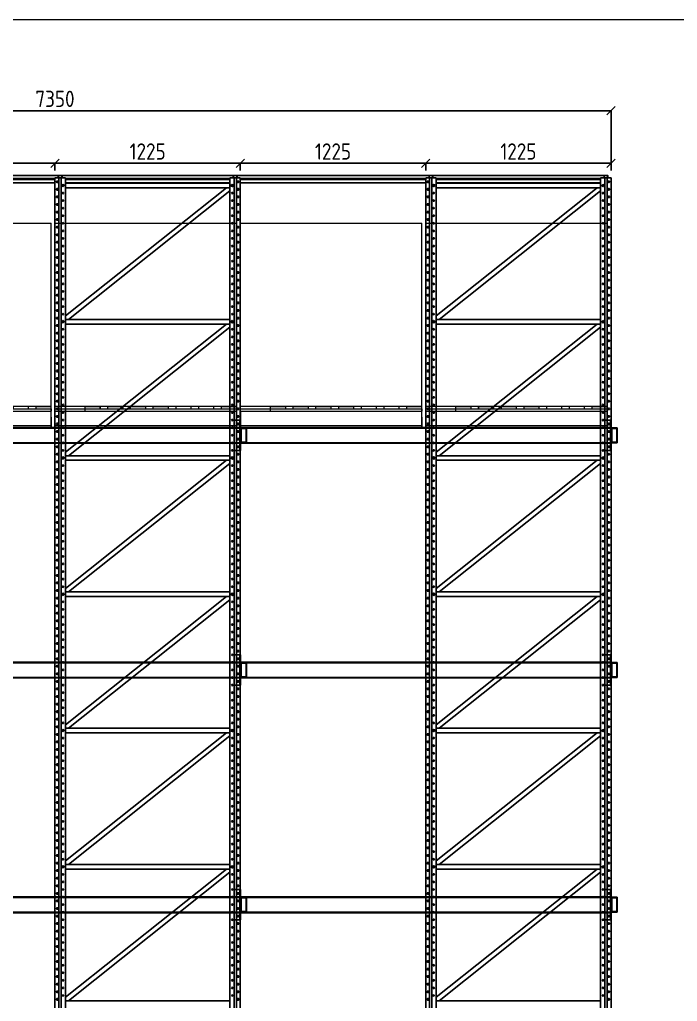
# Model space of a CAD drawing. Header units: millimetres. Extents: x 223 to 55669, y 510 to 13629.
# Drawn here: x 12019 to 16365, y 6542 to 13026 of the extents above; entities that cross this region are included whole.
import ezdxf

# ---------------------------------------------------------------- set-up
doc = ezdxf.new("R2010")
doc.units = ezdxf.units.MM
doc.linetypes.add('LIN0', pattern=[0])
doc.layers.add('02', color=2, linetype='Continuous')
doc.layers.add('9.3 - LEGENDA', color=7, linetype='Continuous')
for name, color, linetype, lineweight in [('arq_02', 2, 'Continuous', 20), ('Contraventamento', 9, 'LIN0', 25), ('MONTANTE', 170, 'LIN0', 25), ('PALLET', 46, 'Continuous', 5)]:
    doc.layers.add(name, color=color, linetype=linetype, lineweight=lineweight)
doc.styles.add('DIM', font='dim.shx')
doc.styles.add('ROMANS', font='romans.shx', dxfattribs={"oblique": 15, "height": 170})
doc.dimstyles.new('CORTES', dxfattribs={"dimscale": 1.2, "dimtxt": 90, "dimasz": 45, "dimexe": 1.25, "dimexo": 40, "dimgap": 20, "dimtad": 1, "dimdec": 0, "dimzin": 9, "dimdsep": 46, "dimtxsty": 'DIM', "dimblk": 'OBLIQUE', "dimcen": 2.5, "dimclrd": 256, "dimclre": 256, "dimclrt": 256, "dimadec": 0, "dimazin": 0, "dimtfac": 1, "dimtdec": 0, "dimtmove": 0, "dimatfit": 0, "dimldrblk": 'OBLIQUE', "dimfxl": 0.04, "dimtolj": 1, "dimtzin": 1, "dimarcsym": 0})

# ---------------------------------------------------------------- blocks, each defined once
blk = doc.blocks.new('*U15')
at = {"layer": 'arq_02'}
blk.add_line((0, 0), (54177.4, 0), dxfattribs=at)
at = {"layer": 'arq_02', "lineweight": -2, "ltscale": 2, "style": 'ROMANS'}
blk.add_attdef('XXXXX', (420.1, 0), '', height=150, dxfattribs=at)
blk = doc.blocks.new('*U63')
at = {"layer": 'PALLET', "linetype": 'Continuous'}
for p, q in [((0, 0), (0, 1350)), ((0, 1350), (1200, 1350)), ((1200, 0), (1200, 1350))]:
    blk.add_line(p, q, dxfattribs=at)
at = {"layer": 'PALLET'}
for p, q in [((1200, 140), (0, 140)), ((200, 140), (300, 140)), ((200, 125), (200, 140)), ((299.7, 125), (299.7, 140)), ((300, 125), (300, 140)), ((349.7, 125), (349.7, 140)), ((350, 140), (450, 140)), ((350, 125), (350, 140)), ((450, 125), (450, 140)), ((450, 125), (450, 140)), ((500, 140), (600, 140)), ((500, 125), (500, 140)), ((500, 125), (500, 140)), ((600, 125), (600, 140)), ((900, 140), (600, 140)), ((650, 140), (750, 140)), ((650, 125), (650, 140)), ((750, 125), (750, 140)), ((800, 125), (800, 140)), ((900, 125), (900, 140)), ((1050, 140), (950, 140)), ((950, 125), (950, 140)), ((1050, 125), (1050, 140)), ((1100, 140), (1200, 140)), ((1100, 125), (1100, 140)), ((1200, 125), (1200, 140)), ((0, 125), (1200, 125)), ((0, 110), (1200, 110)), ((0, 110), (0, 15)), ((200, 110), (200, 125)), ((1200, 125), (1200, 110)), ((1200, 70), (1200, 15)), ((0, 15), (1200, 15)), ((0, 0), (0, 15)), ((0, 0), (1200, 0)), ((1200, 15), (1200, 0))]:
    blk.add_line(p, q, dxfattribs=at)
blk = doc.blocks.new('*U344')
blk.add_blockref('*U63', (-500, -587.5))
blk = doc.blocks.new('*U343')
at = {"color": 0, "linetype": 'ByBlock', "lineweight": -2, "transparency": 16777216}
for p in [(0, 0), (1225, 0), (2450, 0), (3675, 0), (4900, 0), (6125, 0)]:
    blk.add_blockref('*U344', p, dxfattribs=at)
blk = doc.blocks.new('*U66')
at = {"layer": 'MONTANTE'}
for p, q in [((-1277.6, 10954.8), (-1277.6, 64.7)), ((-1277.6, 10954.8), (-1207.9, 10954.8)), ((-1251.5, 10954.8), (-1251.5, 64.7)), ((-1237.1, 10954.8), (-1237.1, 4.8)), ((-1207.9, 10954.8), (-1207.9, 4.8)), ((-122.4, 10919.7), (-1207.9, 10919.7)), ((-122.4, 10954.8), (-122.4, 4.8)), ((-122.4, 10954.8), (-52.6, 10954.8)), ((-93.2, 10954.8), (-93.2, 4.8)), ((-78.8, 10954.8), (-78.8, 64.7)), ((-52.6, 10954.8), (-52.6, 64.7)), ((-122.4, 10889.7), (-1207.9, 10889.7)), ((-1207.9, 10868.6), (-141.4, 10019.7)), ((-1186.6, 10889.7), (-122.4, 10043.2)), ((-122.4, 10019.7), (-1207.9, 10019.7)), ((-122.4, 10019.7), (-1207.9, 10019.7)), ((-122.4, 9989.7), (-1207.9, 9989.7)), ((-122.4, 9989.7), (-1207.9, 9989.7)), ((-1186.6, 9989.7), (-122.4, 9143.2)), ((-1207.9, 9968.6), (-141.4, 9119.7)), ((-122.4, 9119.7), (-1207.9, 9119.7)), ((-122.4, 9119.7), (-1207.9, 9119.7)), ((-122.4, 9089.7), (-1207.9, 9089.7)), ((-122.4, 9089.7), (-1207.9, 9089.7)), ((-1186.6, 9089.7), (-122.4, 8243.2)), ((-1207.9, 9068.6), (-141.4, 8219.7)), ((-122.4, 8219.7), (-1207.9, 8219.7)), ((-122.4, 8219.7), (-1207.9, 8219.7)), ((-122.4, 8189.7), (-1207.9, 8189.7)), ((-122.4, 8189.7), (-1207.9, 8189.7)), ((-1186.6, 8189.7), (-122.4, 7343.2)), ((-1207.9, 8168.6), (-141.4, 7319.7)), ((-122.4, 7319.7), (-1207.9, 7319.7)), ((-122.4, 7319.7), (-1207.9, 7319.7)), ((-122.4, 7289.7), (-1207.9, 7289.7)), ((-122.4, 7289.7), (-1207.9, 7289.7)), ((-1207.9, 7268.6), (-141.4, 6419.7)), ((-1186.6, 7289.7), (-122.4, 6443.2)), ((-122.4, 6419.7), (-1207.9, 6419.7)), ((-122.4, 6419.7), (-1207.9, 6419.7)), ((-122.4, 6389.7), (-1207.9, 6389.7)), ((-122.4, 6389.7), (-1207.9, 6389.7)), ((-1207.9, 6368.6), (-141.4, 5519.7)), ((-1186.6, 6389.7), (-122.4, 5543.2)), ((-122.4, 5519.7), (-1207.9, 5519.7)), ((-122.4, 5519.7), (-1207.9, 5519.7))]:
    blk.add_line(p, q, dxfattribs=at)
for points in [[(-1260.7, 10924.7), (-1263.7, 10924.7, -1), (-1263.7, 10933.7), (-1260.7, 10933.7, -1)], [(-69.6, 10924.7), (-66.6, 10924.7, 1), (-66.6, 10933.7), (-69.6, 10933.7, 1)], [(-1260.7, 10874.7), (-1263.7, 10874.7, -1), (-1263.7, 10883.7), (-1260.7, 10883.7, -1)], [(-1260.7, 10824.7), (-1263.7, 10824.7, -1), (-1263.7, 10833.7), (-1260.7, 10833.7, -1)], [(-69.6, 10874.7), (-66.6, 10874.7, 1), (-66.6, 10883.7), (-69.6, 10883.7, 1)], [(-69.6, 10824.7), (-66.6, 10824.7, 1), (-66.6, 10833.7), (-69.6, 10833.7, 1)], [(-1260.7, 10774.7), (-1263.7, 10774.7, -1), (-1263.7, 10783.7), (-1260.7, 10783.7, -1)], [(-69.6, 10774.7), (-66.6, 10774.7, 1), (-66.6, 10783.7), (-69.6, 10783.7, 1)], [(-1260.7, 10724.7), (-1263.7, 10724.7, -1), (-1263.7, 10733.7), (-1260.7, 10733.7, -1)], [(-69.6, 10724.7), (-66.6, 10724.7, 1), (-66.6, 10733.7), (-69.6, 10733.7, 1)], [(-1260.7, 10674.7), (-1263.7, 10674.7, -1), (-1263.7, 10683.7), (-1260.7, 10683.7, -1)], [(-69.6, 10674.7), (-66.6, 10674.7, 1), (-66.6, 10683.7), (-69.6, 10683.7, 1)], [(-1260.7, 10624.7), (-1263.7, 10624.7, -1), (-1263.7, 10633.7), (-1260.7, 10633.7, -1)], [(-1260.7, 10574.7), (-1263.7, 10574.7, -1), (-1263.7, 10583.7), (-1260.7, 10583.7, -1)], [(-69.6, 10624.7), (-66.6, 10624.7, 1), (-66.6, 10633.7), (-69.6, 10633.7, 1)], [(-69.6, 10574.7), (-66.6, 10574.7, 1), (-66.6, 10583.7), (-69.6, 10583.7, 1)], [(-1260.7, 10524.7), (-1263.7, 10524.7, -1), (-1263.7, 10533.7), (-1260.7, 10533.7, -1)], [(-69.6, 10524.7), (-66.6, 10524.7, 1), (-66.6, 10533.7), (-69.6, 10533.7, 1)], [(-1260.7, 10474.7), (-1263.7, 10474.7, -1), (-1263.7, 10483.7), (-1260.7, 10483.7, -1)], [(-69.6, 10474.7), (-66.6, 10474.7, 1), (-66.6, 10483.7), (-69.6, 10483.7, 1)], [(-1260.7, 10424.7), (-1263.7, 10424.7, -1), (-1263.7, 10433.7), (-1260.7, 10433.7, -1)], [(-1260.7, 10374.7), (-1263.7, 10374.7, -1), (-1263.7, 10383.7), (-1260.7, 10383.7, -1)], [(-69.6, 10424.7), (-66.6, 10424.7, 1), (-66.6, 10433.7), (-69.6, 10433.7, 1)], [(-69.6, 10374.7), (-66.6, 10374.7, 1), (-66.6, 10383.7), (-69.6, 10383.7, 1)], [(-1260.7, 10324.7), (-1263.7, 10324.7, -1), (-1263.7, 10333.7), (-1260.7, 10333.7, -1)], [(-69.6, 10324.7), (-66.6, 10324.7, 1), (-66.6, 10333.7), (-69.6, 10333.7, 1)], [(-1260.7, 10274.7), (-1263.7, 10274.7, -1), (-1263.7, 10283.7), (-1260.7, 10283.7, -1)], [(-69.6, 10274.7), (-66.6, 10274.7, 1), (-66.6, 10283.7), (-69.6, 10283.7, 1)], [(-1260.7, 10224.7), (-1263.7, 10224.7, -1), (-1263.7, 10233.7), (-1260.7, 10233.7, -1)], [(-1260.7, 10174.7), (-1263.7, 10174.7, -1), (-1263.7, 10183.7), (-1260.7, 10183.7, -1)], [(-69.6, 10224.7), (-66.6, 10224.7, 1), (-66.6, 10233.7), (-69.6, 10233.7, 1)], [(-69.6, 10174.7), (-66.6, 10174.7, 1), (-66.6, 10183.7), (-69.6, 10183.7, 1)], [(-1260.7, 10124.7), (-1263.7, 10124.7, -1), (-1263.7, 10133.7), (-1260.7, 10133.7, -1)], [(-69.6, 10124.7), (-66.6, 10124.7, 1), (-66.6, 10133.7), (-69.6, 10133.7, 1)], [(-1260.7, 10074.7), (-1263.7, 10074.7, -1), (-1263.7, 10083.7), (-1260.7, 10083.7, -1)], [(-69.6, 10074.7), (-66.6, 10074.7, 1), (-66.6, 10083.7), (-69.6, 10083.7, 1)], [(-1260.7, 10024.7), (-1263.7, 10024.7, -1), (-1263.7, 10033.7), (-1260.7, 10033.7, -1)], [(-69.6, 10024.7), (-66.6, 10024.7, 1), (-66.6, 10033.7), (-69.6, 10033.7, 1)], [(-1260.7, 9974.7), (-1263.7, 9974.7, -1), (-1263.7, 9983.7), (-1260.7, 9983.7, -1)], [(-1260.7, 9924.7), (-1263.7, 9924.7, -1), (-1263.7, 9933.7), (-1260.7, 9933.7, -1)], [(-69.6, 9974.7), (-66.6, 9974.7, 1), (-66.6, 9983.7), (-69.6, 9983.7, 1)], [(-69.6, 9924.7), (-66.6, 9924.7, 1), (-66.6, 9933.7), (-69.6, 9933.7, 1)], [(-1260.7, 9874.7), (-1263.7, 9874.7, -1), (-1263.7, 9883.7), (-1260.7, 9883.7, -1)], [(-69.6, 9874.7), (-66.6, 9874.7, 1), (-66.6, 9883.7), (-69.6, 9883.7, 1)], [(-1260.7, 9824.7), (-1263.7, 9824.7, -1), (-1263.7, 9833.7), (-1260.7, 9833.7, -1)], [(-69.6, 9824.7), (-66.6, 9824.7, 1), (-66.6, 9833.7), (-69.6, 9833.7, 1)], [(-1260.7, 9774.7), (-1263.7, 9774.7, -1), (-1263.7, 9783.7), (-1260.7, 9783.7, -1)], [(-1260.7, 9724.7), (-1263.7, 9724.7, -1), (-1263.7, 9733.7), (-1260.7, 9733.7, -1)], [(-69.6, 9774.7), (-66.6, 9774.7, 1), (-66.6, 9783.7), (-69.6, 9783.7, 1)], [(-69.6, 9724.7), (-66.6, 9724.7, 1), (-66.6, 9733.7), (-69.6, 9733.7, 1)], [(-1260.7, 9674.7), (-1263.7, 9674.7, -1), (-1263.7, 9683.7), (-1260.7, 9683.7, -1)], [(-69.6, 9674.7), (-66.6, 9674.7, 1), (-66.6, 9683.7), (-69.6, 9683.7, 1)], [(-1260.7, 9624.7), (-1263.7, 9624.7, -1), (-1263.7, 9633.7), (-1260.7, 9633.7, -1)], [(-69.6, 9624.7), (-66.6, 9624.7, 1), (-66.6, 9633.7), (-69.6, 9633.7, 1)], [(-1260.7, 9574.7), (-1263.7, 9574.7, -1), (-1263.7, 9583.7), (-1260.7, 9583.7, -1)], [(-1260.7, 9524.7), (-1263.7, 9524.7, -1), (-1263.7, 9533.7), (-1260.7, 9533.7, -1)], [(-69.6, 9574.7), (-66.6, 9574.7, 1), (-66.6, 9583.7), (-69.6, 9583.7, 1)], [(-69.6, 9524.7), (-66.6, 9524.7, 1), (-66.6, 9533.7), (-69.6, 9533.7, 1)], [(-1260.7, 9474.7), (-1263.7, 9474.7, -1), (-1263.7, 9483.7), (-1260.7, 9483.7, -1)], [(-69.6, 9474.7), (-66.6, 9474.7, 1), (-66.6, 9483.7), (-69.6, 9483.7, 1)], [(-1260.7, 9424.7), (-1263.7, 9424.7, -1), (-1263.7, 9433.7), (-1260.7, 9433.7, -1)], [(-69.6, 9424.7), (-66.6, 9424.7, 1), (-66.6, 9433.7), (-69.6, 9433.7, 1)], [(-1260.7, 9374.7), (-1263.7, 9374.7, -1), (-1263.7, 9383.7), (-1260.7, 9383.7, -1)], [(-69.6, 9374.7), (-66.6, 9374.7, 1), (-66.6, 9383.7), (-69.6, 9383.7, 1)], [(-1260.7, 9324.7), (-1263.7, 9324.7, -1), (-1263.7, 9333.7), (-1260.7, 9333.7, -1)], [(-1260.7, 9274.7), (-1263.7, 9274.7, -1), (-1263.7, 9283.7), (-1260.7, 9283.7, -1)], [(-69.6, 9324.7), (-66.6, 9324.7, 1), (-66.6, 9333.7), (-69.6, 9333.7, 1)], [(-69.6, 9274.7), (-66.6, 9274.7, 1), (-66.6, 9283.7), (-69.6, 9283.7, 1)], [(-1260.7, 9224.7), (-1263.7, 9224.7, -1), (-1263.7, 9233.7), (-1260.7, 9233.7, -1)], [(-69.6, 9224.7), (-66.6, 9224.7, 1), (-66.6, 9233.7), (-69.6, 9233.7, 1)], [(-1260.7, 9174.7), (-1263.7, 9174.7, -1), (-1263.7, 9183.7), (-1260.7, 9183.7, -1)], [(-69.6, 9174.7), (-66.6, 9174.7, 1), (-66.6, 9183.7), (-69.6, 9183.7, 1)], [(-1260.7, 9124.7), (-1263.7, 9124.7, -1), (-1263.7, 9133.7), (-1260.7, 9133.7, -1)], [(-1260.7, 9074.7), (-1263.7, 9074.7, -1), (-1263.7, 9083.7), (-1260.7, 9083.7, -1)], [(-69.6, 9124.7), (-66.6, 9124.7, 1), (-66.6, 9133.7), (-69.6, 9133.7, 1)], [(-69.6, 9074.7), (-66.6, 9074.7, 1), (-66.6, 9083.7), (-69.6, 9083.7, 1)], [(-1260.7, 9024.7), (-1263.7, 9024.7, -1), (-1263.7, 9033.7), (-1260.7, 9033.7, -1)], [(-69.6, 9024.7), (-66.6, 9024.7, 1), (-66.6, 9033.7), (-69.6, 9033.7, 1)], [(-1260.7, 8974.7), (-1263.7, 8974.7, -1), (-1263.7, 8983.7), (-1260.7, 8983.7, -1)], [(-69.6, 8974.7), (-66.6, 8974.7, 1), (-66.6, 8983.7), (-69.6, 8983.7, 1)], [(-1260.7, 8924.7), (-1263.7, 8924.7, -1), (-1263.7, 8933.7), (-1260.7, 8933.7, -1)], [(-1260.7, 8874.7), (-1263.7, 8874.7, -1), (-1263.7, 8883.7), (-1260.7, 8883.7, -1)], [(-69.6, 8924.7), (-66.6, 8924.7, 1), (-66.6, 8933.7), (-69.6, 8933.7, 1)], [(-69.6, 8874.7), (-66.6, 8874.7, 1), (-66.6, 8883.7), (-69.6, 8883.7, 1)], [(-1260.7, 8824.7), (-1263.7, 8824.7, -1), (-1263.7, 8833.7), (-1260.7, 8833.7, -1)], [(-69.6, 8824.7), (-66.6, 8824.7, 1), (-66.6, 8833.7), (-69.6, 8833.7, 1)], [(-1260.7, 8774.7), (-1263.7, 8774.7, -1), (-1263.7, 8783.7), (-1260.7, 8783.7, -1)], [(-69.6, 8774.7), (-66.6, 8774.7, 1), (-66.6, 8783.7), (-69.6, 8783.7, 1)], [(-1260.7, 8724.7), (-1263.7, 8724.7, -1), (-1263.7, 8733.7), (-1260.7, 8733.7, -1)], [(-69.6, 8724.7), (-66.6, 8724.7, 1), (-66.6, 8733.7), (-69.6, 8733.7, 1)], [(-1260.7, 8674.7), (-1263.7, 8674.7, -1), (-1263.7, 8683.7), (-1260.7, 8683.7, -1)], [(-1260.7, 8624.7), (-1263.7, 8624.7, -1), (-1263.7, 8633.7), (-1260.7, 8633.7, -1)], [(-69.6, 8674.7), (-66.6, 8674.7, 1), (-66.6, 8683.7), (-69.6, 8683.7, 1)], [(-69.6, 8624.7), (-66.6, 8624.7, 1), (-66.6, 8633.7), (-69.6, 8633.7, 1)], [(-1260.7, 8574.7), (-1263.7, 8574.7, -1), (-1263.7, 8583.7), (-1260.7, 8583.7, -1)], [(-69.6, 8574.7), (-66.6, 8574.7, 1), (-66.6, 8583.7), (-69.6, 8583.7, 1)], [(-1260.7, 8524.7), (-1263.7, 8524.7, -1), (-1263.7, 8533.7), (-1260.7, 8533.7, -1)], [(-69.6, 8524.7), (-66.6, 8524.7, 1), (-66.6, 8533.7), (-69.6, 8533.7, 1)], [(-1260.7, 8474.7), (-1263.7, 8474.7, -1), (-1263.7, 8483.7), (-1260.7, 8483.7, -1)], [(-1260.7, 8424.7), (-1263.7, 8424.7, -1), (-1263.7, 8433.7), (-1260.7, 8433.7, -1)], [(-69.6, 8474.7), (-66.6, 8474.7, 1), (-66.6, 8483.7), (-69.6, 8483.7, 1)], [(-69.6, 8424.7), (-66.6, 8424.7, 1), (-66.6, 8433.7), (-69.6, 8433.7, 1)], [(-1260.7, 8374.7), (-1263.7, 8374.7, -1), (-1263.7, 8383.7), (-1260.7, 8383.7, -1)], [(-69.6, 8374.7), (-66.6, 8374.7, 1), (-66.6, 8383.7), (-69.6, 8383.7, 1)], [(-1260.7, 8324.7), (-1263.7, 8324.7, -1), (-1263.7, 8333.7), (-1260.7, 8333.7, -1)], [(-69.6, 8324.7), (-66.6, 8324.7, 1), (-66.6, 8333.7), (-69.6, 8333.7, 1)], [(-1260.7, 8274.7), (-1263.7, 8274.7, -1), (-1263.7, 8283.7), (-1260.7, 8283.7, -1)], [(-69.6, 8274.7), (-66.6, 8274.7, 1), (-66.6, 8283.7), (-69.6, 8283.7, 1)], [(-1260.7, 8224.7), (-1263.7, 8224.7, -1), (-1263.7, 8233.7), (-1260.7, 8233.7, -1)], [(-1260.7, 8174.7), (-1263.7, 8174.7, -1), (-1263.7, 8183.7), (-1260.7, 8183.7, -1)], [(-69.6, 8224.7), (-66.6, 8224.7, 1), (-66.6, 8233.7), (-69.6, 8233.7, 1)], [(-69.6, 8174.7), (-66.6, 8174.7, 1), (-66.6, 8183.7), (-69.6, 8183.7, 1)], [(-1260.7, 8124.7), (-1263.7, 8124.7, -1), (-1263.7, 8133.7), (-1260.7, 8133.7, -1)], [(-69.6, 8124.7), (-66.6, 8124.7, 1), (-66.6, 8133.7), (-69.6, 8133.7, 1)], [(-1260.7, 8074.7), (-1263.7, 8074.7, -1), (-1263.7, 8083.7), (-1260.7, 8083.7, -1)], [(-69.6, 8074.7), (-66.6, 8074.7, 1), (-66.6, 8083.7), (-69.6, 8083.7, 1)], [(-1260.7, 8024.7), (-1263.7, 8024.7, -1), (-1263.7, 8033.7), (-1260.7, 8033.7, -1)], [(-1260.7, 7974.7), (-1263.7, 7974.7, -1), (-1263.7, 7983.7), (-1260.7, 7983.7, -1)], [(-69.6, 8024.7), (-66.6, 8024.7, 1), (-66.6, 8033.7), (-69.6, 8033.7, 1)], [(-69.6, 7974.7), (-66.6, 7974.7, 1), (-66.6, 7983.7), (-69.6, 7983.7, 1)], [(-1260.7, 7924.7), (-1263.7, 7924.7, -1), (-1263.7, 7933.7), (-1260.7, 7933.7, -1)], [(-69.6, 7924.7), (-66.6, 7924.7, 1), (-66.6, 7933.7), (-69.6, 7933.7, 1)], [(-1260.7, 7874.7), (-1263.7, 7874.7, -1), (-1263.7, 7883.7), (-1260.7, 7883.7, -1)], [(-69.6, 7874.7), (-66.6, 7874.7, 1), (-66.6, 7883.7), (-69.6, 7883.7, 1)], [(-1260.7, 7824.7), (-1263.7, 7824.7, -1), (-1263.7, 7833.7), (-1260.7, 7833.7, -1)], [(-1260.7, 7774.7), (-1263.7, 7774.7, -1), (-1263.7, 7783.7), (-1260.7, 7783.7, -1)], [(-69.6, 7824.7), (-66.6, 7824.7, 1), (-66.6, 7833.7), (-69.6, 7833.7, 1)], [(-69.6, 7774.7), (-66.6, 7774.7, 1), (-66.6, 7783.7), (-69.6, 7783.7, 1)], [(-1260.7, 7724.7), (-1263.7, 7724.7, -1), (-1263.7, 7733.7), (-1260.7, 7733.7, -1)], [(-69.6, 7724.7), (-66.6, 7724.7, 1), (-66.6, 7733.7), (-69.6, 7733.7, 1)], [(-1260.7, 7674.7), (-1263.7, 7674.7, -1), (-1263.7, 7683.7), (-1260.7, 7683.7, -1)], [(-69.6, 7674.7), (-66.6, 7674.7, 1), (-66.6, 7683.7), (-69.6, 7683.7, 1)], [(-1260.7, 7624.7), (-1263.7, 7624.7, -1), (-1263.7, 7633.7), (-1260.7, 7633.7, -1)], [(-69.6, 7624.7), (-66.6, 7624.7, 1), (-66.6, 7633.7), (-69.6, 7633.7, 1)], [(-1260.7, 7574.7), (-1263.7, 7574.7, -1), (-1263.7, 7583.7), (-1260.7, 7583.7, -1)], [(-1260.7, 7524.7), (-1263.7, 7524.7, -1), (-1263.7, 7533.7), (-1260.7, 7533.7, -1)], [(-69.6, 7574.7), (-66.6, 7574.7, 1), (-66.6, 7583.7), (-69.6, 7583.7, 1)], [(-69.6, 7524.7), (-66.6, 7524.7, 1), (-66.6, 7533.7), (-69.6, 7533.7, 1)], [(-1260.7, 7474.7), (-1263.7, 7474.7, -1), (-1263.7, 7483.7), (-1260.7, 7483.7, -1)], [(-69.6, 7474.7), (-66.6, 7474.7, 1), (-66.6, 7483.7), (-69.6, 7483.7, 1)], [(-1260.7, 7424.7), (-1263.7, 7424.7, -1), (-1263.7, 7433.7), (-1260.7, 7433.7, -1)], [(-69.6, 7424.7), (-66.6, 7424.7, 1), (-66.6, 7433.7), (-69.6, 7433.7, 1)], [(-1260.7, 7374.7), (-1263.7, 7374.7, -1), (-1263.7, 7383.7), (-1260.7, 7383.7, -1)], [(-1260.7, 7324.7), (-1263.7, 7324.7, -1), (-1263.7, 7333.7), (-1260.7, 7333.7, -1)], [(-69.6, 7374.7), (-66.6, 7374.7, 1), (-66.6, 7383.7), (-69.6, 7383.7, 1)], [(-69.6, 7324.7), (-66.6, 7324.7, 1), (-66.6, 7333.7), (-69.6, 7333.7, 1)], [(-1260.7, 7274.7), (-1263.7, 7274.7, -1), (-1263.7, 7283.7), (-1260.7, 7283.7, -1)], [(-69.6, 7274.7), (-66.6, 7274.7, 1), (-66.6, 7283.7), (-69.6, 7283.7, 1)], [(-1260.7, 7224.7), (-1263.7, 7224.7, -1), (-1263.7, 7233.7), (-1260.7, 7233.7, -1)], [(-69.6, 7224.7), (-66.6, 7224.7, 1), (-66.6, 7233.7), (-69.6, 7233.7, 1)], [(-1260.7, 7174.7), (-1263.7, 7174.7, -1), (-1263.7, 7183.7), (-1260.7, 7183.7, -1)], [(-1260.7, 7124.7), (-1263.7, 7124.7, -1), (-1263.7, 7133.7), (-1260.7, 7133.7, -1)], [(-69.6, 7174.7), (-66.6, 7174.7, 1), (-66.6, 7183.7), (-69.6, 7183.7, 1)], [(-69.6, 7124.7), (-66.6, 7124.7, 1), (-66.6, 7133.7), (-69.6, 7133.7, 1)], [(-1260.7, 7074.7), (-1263.7, 7074.7, -1), (-1263.7, 7083.7), (-1260.7, 7083.7, -1)], [(-69.6, 7074.7), (-66.6, 7074.7, 1), (-66.6, 7083.7), (-69.6, 7083.7, 1)], [(-1260.7, 7024.7), (-1263.7, 7024.7, -1), (-1263.7, 7033.7), (-1260.7, 7033.7, -1)], [(-69.6, 7024.7), (-66.6, 7024.7, 1), (-66.6, 7033.7), (-69.6, 7033.7, 1)], [(-1260.7, 6974.7), (-1263.7, 6974.7, -1), (-1263.7, 6983.7), (-1260.7, 6983.7, -1)], [(-69.6, 6974.7), (-66.6, 6974.7, 1), (-66.6, 6983.7), (-69.6, 6983.7, 1)], [(-1260.7, 6924.7), (-1263.7, 6924.7, -1), (-1263.7, 6933.7), (-1260.7, 6933.7, -1)], [(-1260.7, 6874.7), (-1263.7, 6874.7, -1), (-1263.7, 6883.7), (-1260.7, 6883.7, -1)], [(-69.6, 6924.7), (-66.6, 6924.7, 1), (-66.6, 6933.7), (-69.6, 6933.7, 1)], [(-69.6, 6874.7), (-66.6, 6874.7, 1), (-66.6, 6883.7), (-69.6, 6883.7, 1)], [(-1260.7, 6824.7), (-1263.7, 6824.7, -1), (-1263.7, 6833.7), (-1260.7, 6833.7, -1)], [(-69.6, 6824.7), (-66.6, 6824.7, 1), (-66.6, 6833.7), (-69.6, 6833.7, 1)], [(-1260.7, 6774.7), (-1263.7, 6774.7, -1), (-1263.7, 6783.7), (-1260.7, 6783.7, -1)], [(-69.6, 6774.7), (-66.6, 6774.7, 1), (-66.6, 6783.7), (-69.6, 6783.7, 1)], [(-1260.7, 6724.7), (-1263.7, 6724.7, -1), (-1263.7, 6733.7), (-1260.7, 6733.7, -1)], [(-1260.7, 6674.7), (-1263.7, 6674.7, -1), (-1263.7, 6683.7), (-1260.7, 6683.7, -1)], [(-69.6, 6724.7), (-66.6, 6724.7, 1), (-66.6, 6733.7), (-69.6, 6733.7, 1)], [(-69.6, 6674.7), (-66.6, 6674.7, 1), (-66.6, 6683.7), (-69.6, 6683.7, 1)], [(-1260.7, 6624.7), (-1263.7, 6624.7, -1), (-1263.7, 6633.7), (-1260.7, 6633.7, -1)], [(-69.6, 6624.7), (-66.6, 6624.7, 1), (-66.6, 6633.7), (-69.6, 6633.7, 1)], [(-1260.7, 6574.7), (-1263.7, 6574.7, -1), (-1263.7, 6583.7), (-1260.7, 6583.7, -1)], [(-69.6, 6574.7), (-66.6, 6574.7, 1), (-66.6, 6583.7), (-69.6, 6583.7, 1)], [(-1260.7, 6524.7), (-1263.7, 6524.7, -1), (-1263.7, 6533.7), (-1260.7, 6533.7, -1)], [(-69.6, 6524.7), (-66.6, 6524.7, 1), (-66.6, 6533.7), (-69.6, 6533.7, 1)], [(-1260.7, 6474.7), (-1263.7, 6474.7, -1), (-1263.7, 6483.7), (-1260.7, 6483.7, -1)], [(-1260.7, 6424.7), (-1263.7, 6424.7, -1), (-1263.7, 6433.7), (-1260.7, 6433.7, -1)], [(-69.6, 6474.7), (-66.6, 6474.7, 1), (-66.6, 6483.7), (-69.6, 6483.7, 1)], [(-69.6, 6424.7), (-66.6, 6424.7, 1), (-66.6, 6433.7), (-69.6, 6433.7, 1)], [(-1260.7, 6374.7), (-1263.7, 6374.7, -1), (-1263.7, 6383.7), (-1260.7, 6383.7, -1)], [(-69.6, 6374.7), (-66.6, 6374.7, 1), (-66.6, 6383.7), (-69.6, 6383.7, 1)], [(-1260.7, 6324.7), (-1263.7, 6324.7, -1), (-1263.7, 6333.7), (-1260.7, 6333.7, -1)], [(-69.6, 6324.7), (-66.6, 6324.7, 1), (-66.6, 6333.7), (-69.6, 6333.7, 1)], [(-1260.7, 6274.7), (-1263.7, 6274.7, -1), (-1263.7, 6283.7), (-1260.7, 6283.7, -1)], [(-1260.7, 6224.7), (-1263.7, 6224.7, -1), (-1263.7, 6233.7), (-1260.7, 6233.7, -1)], [(-69.6, 6274.7), (-66.6, 6274.7, 1), (-66.6, 6283.7), (-69.6, 6283.7, 1)], [(-69.6, 6224.7), (-66.6, 6224.7, 1), (-66.6, 6233.7), (-69.6, 6233.7, 1)], [(-1260.7, 6174.7), (-1263.7, 6174.7, -1), (-1263.7, 6183.7), (-1260.7, 6183.7, -1)], [(-69.6, 6174.7), (-66.6, 6174.7, 1), (-66.6, 6183.7), (-69.6, 6183.7, 1)], [(-1260.7, 6124.7), (-1263.7, 6124.7, -1), (-1263.7, 6133.7), (-1260.7, 6133.7, -1)], [(-69.6, 6124.7), (-66.6, 6124.7, 1), (-66.6, 6133.7), (-69.6, 6133.7, 1)], [(-1260.7, 6074.7), (-1263.7, 6074.7, -1), (-1263.7, 6083.7), (-1260.7, 6083.7, -1)], [(-1260.7, 6024.7), (-1263.7, 6024.7, -1), (-1263.7, 6033.7), (-1260.7, 6033.7, -1)], [(-69.6, 6074.7), (-66.6, 6074.7, 1), (-66.6, 6083.7), (-69.6, 6083.7, 1)], [(-69.6, 6024.7), (-66.6, 6024.7, 1), (-66.6, 6033.7), (-69.6, 6033.7, 1)], [(-1260.7, 5974.7), (-1263.7, 5974.7, -1), (-1263.7, 5983.7), (-1260.7, 5983.7, -1)], [(-69.6, 5974.7), (-66.6, 5974.7, 1), (-66.6, 5983.7), (-69.6, 5983.7, 1)], [(-1260.7, 5924.7), (-1263.7, 5924.7, -1), (-1263.7, 5933.7), (-1260.7, 5933.7, -1)], [(-69.6, 5924.7), (-66.6, 5924.7, 1), (-66.6, 5933.7), (-69.6, 5933.7, 1)], [(-1260.7, 5874.7), (-1263.7, 5874.7, -1), (-1263.7, 5883.7), (-1260.7, 5883.7, -1)], [(-69.6, 5874.7), (-66.6, 5874.7, 1), (-66.6, 5883.7), (-69.6, 5883.7, 1)], [(-1260.7, 5824.7), (-1263.7, 5824.7, -1), (-1263.7, 5833.7), (-1260.7, 5833.7, -1)], [(-1260.7, 5774.7), (-1263.7, 5774.7, -1), (-1263.7, 5783.7), (-1260.7, 5783.7, -1)], [(-69.6, 5824.7), (-66.6, 5824.7, 1), (-66.6, 5833.7), (-69.6, 5833.7, 1)], [(-69.6, 5774.7), (-66.6, 5774.7, 1), (-66.6, 5783.7), (-69.6, 5783.7, 1)], [(-1260.7, 5724.7), (-1263.7, 5724.7, -1), (-1263.7, 5733.7), (-1260.7, 5733.7, -1)], [(-69.6, 5724.7), (-66.6, 5724.7, 1), (-66.6, 5733.7), (-69.6, 5733.7, 1)], [(-1260.7, 5674.7), (-1263.7, 5674.7, -1), (-1263.7, 5683.7), (-1260.7, 5683.7, -1)], [(-69.6, 5674.7), (-66.6, 5674.7, 1), (-66.6, 5683.7), (-69.6, 5683.7, 1)], [(-1260.7, 5624.7), (-1263.7, 5624.7, -1), (-1263.7, 5633.7), (-1260.7, 5633.7, -1)], [(-1260.7, 5574.7), (-1263.7, 5574.7, -1), (-1263.7, 5583.7), (-1260.7, 5583.7, -1)], [(-69.6, 5624.7), (-66.6, 5624.7, 1), (-66.6, 5633.7), (-69.6, 5633.7, 1)], [(-69.6, 5574.7), (-66.6, 5574.7, 1), (-66.6, 5583.7), (-69.6, 5583.7, 1)], [(-1260.7, 5524.7), (-1263.7, 5524.7, -1), (-1263.7, 5533.7), (-1260.7, 5533.7, -1)], [(-69.6, 5524.7), (-66.6, 5524.7, 1), (-66.6, 5533.7), (-69.6, 5533.7, 1)]]:
    blk.add_lwpolyline(points, format="xyb", close=True, dxfattribs=at)
for points in [[(-1223.9, 10912), (-1230.7, 10909.2), (-1231.7, 10902), (-1225.9, 10897.5), (-1219.1, 10900.3), (-1218.1, 10907.5), (-1223.9, 10912)], [(-104.4, 10912), (-111.2, 10909.2), (-112.2, 10902), (-106.4, 10897.5), (-99.6, 10900.3), (-98.6, 10907.5), (-104.4, 10912)], [(-1223.9, 10012), (-1230.7, 10009.2), (-1231.7, 10002), (-1225.9, 9997.5), (-1219.1, 10000.3), (-1218.1, 10007.5), (-1223.9, 10012)], [(-1223.9, 10012), (-1230.7, 10009.2), (-1231.7, 10002), (-1225.9, 9997.5), (-1219.1, 10000.3), (-1218.1, 10007.5), (-1223.9, 10012)], [(-104.4, 10012), (-111.2, 10009.2), (-112.2, 10002), (-106.4, 9997.5), (-99.6, 10000.3), (-98.6, 10007.5), (-104.4, 10012)], [(-104.4, 10012), (-111.2, 10009.2), (-112.2, 10002), (-106.4, 9997.5), (-99.6, 10000.3), (-98.6, 10007.5), (-104.4, 10012)], [(-1223.9, 9112), (-1230.7, 9109.2), (-1231.7, 9102), (-1225.9, 9097.5), (-1219.1, 9100.3), (-1218.1, 9107.5), (-1223.9, 9112)], [(-1223.9, 9112), (-1230.7, 9109.2), (-1231.7, 9102), (-1225.9, 9097.5), (-1219.1, 9100.3), (-1218.1, 9107.5), (-1223.9, 9112)], [(-104.4, 9112), (-111.2, 9109.2), (-112.2, 9102), (-106.4, 9097.5), (-99.6, 9100.3), (-98.6, 9107.5), (-104.4, 9112)], [(-104.4, 9112), (-111.2, 9109.2), (-112.2, 9102), (-106.4, 9097.5), (-99.6, 9100.3), (-98.6, 9107.5), (-104.4, 9112)], [(-1223.9, 8212), (-1230.7, 8209.2), (-1231.7, 8202), (-1225.9, 8197.5), (-1219.1, 8200.3), (-1218.1, 8207.5), (-1223.9, 8212)], [(-1223.9, 8212), (-1230.7, 8209.2), (-1231.7, 8202), (-1225.9, 8197.5), (-1219.1, 8200.3), (-1218.1, 8207.5), (-1223.9, 8212)], [(-104.4, 8212), (-111.2, 8209.2), (-112.2, 8202), (-106.4, 8197.5), (-99.6, 8200.3), (-98.6, 8207.5), (-104.4, 8212)], [(-104.4, 8212), (-111.2, 8209.2), (-112.2, 8202), (-106.4, 8197.5), (-99.6, 8200.3), (-98.6, 8207.5), (-104.4, 8212)], [(-1223.9, 7312), (-1230.7, 7309.2), (-1231.7, 7302), (-1225.9, 7297.5), (-1219.1, 7300.3), (-1218.1, 7307.5), (-1223.9, 7312)], [(-1223.9, 7312), (-1230.7, 7309.2), (-1231.7, 7302), (-1225.9, 7297.5), (-1219.1, 7300.3), (-1218.1, 7307.5), (-1223.9, 7312)], [(-104.4, 7312), (-111.2, 7309.2), (-112.2, 7302), (-106.4, 7297.5), (-99.6, 7300.3), (-98.6, 7307.5), (-104.4, 7312)], [(-104.4, 7312), (-111.2, 7309.2), (-112.2, 7302), (-106.4, 7297.5), (-99.6, 7300.3), (-98.6, 7307.5), (-104.4, 7312)], [(-1223.9, 6412), (-1230.7, 6409.2), (-1231.7, 6402), (-1225.9, 6397.5), (-1219.1, 6400.3), (-1218.1, 6407.5), (-1223.9, 6412)], [(-1223.9, 6412), (-1230.7, 6409.2), (-1231.7, 6402), (-1225.9, 6397.5), (-1219.1, 6400.3), (-1218.1, 6407.5), (-1223.9, 6412)], [(-104.4, 6412), (-111.2, 6409.2), (-112.2, 6402), (-106.4, 6397.5), (-99.6, 6400.3), (-98.6, 6407.5), (-104.4, 6412)], [(-104.4, 6412), (-111.2, 6409.2), (-112.2, 6402), (-106.4, 6397.5), (-99.6, 6400.3), (-98.6, 6407.5), (-104.4, 6412)]]:
    blk.add_lwpolyline(points, dxfattribs=at)
for centre in [(-1224.9, 10904.7), (-105.4, 10904.7), (-1224.9, 10854.7), (-105.4, 10854.7), (-1224.9, 10804.7), (-105.4, 10804.7), (-1224.9, 10754.7), (-1224.9, 10704.7), (-105.4, 10754.7), (-105.4, 10704.7), (-1224.9, 10654.7), (-105.4, 10654.7), (-1224.9, 10604.7), (-105.4, 10604.7), (-1224.9, 10554.7), (-1224.9, 10504.7), (-105.4, 10554.7), (-105.4, 10504.7), (-1224.9, 10454.7), (-105.4, 10454.7), (-1224.9, 10404.7), (-105.4, 10404.7), (-1224.9, 10354.7), (-105.4, 10354.7), (-1224.9, 10304.7), (-1224.9, 10254.7), (-105.4, 10304.7), (-105.4, 10254.7), (-1224.9, 10204.7), (-105.4, 10204.7), (-1224.9, 10154.7), (-105.4, 10154.7), (-1224.9, 10104.7), (-1224.9, 10054.7), (-105.4, 10104.7), (-105.4, 10054.7), (-1224.9, 10004.7), (-105.4, 10004.7), (-1224.9, 9954.7), (-105.4, 9954.7), (-1224.9, 9904.7), (-1224.9, 9854.7), (-105.4, 9904.7), (-105.4, 9854.7), (-1224.9, 9804.7), (-105.4, 9804.7), (-1224.9, 9754.7), (-105.4, 9754.7), (-1224.9, 9704.7), (-105.4, 9704.7), (-1224.9, 9654.7), (-1224.9, 9604.7), (-105.4, 9654.7), (-105.4, 9604.7), (-1224.9, 9554.7), (-105.4, 9554.7), (-1224.9, 9504.7), (-105.4, 9504.7), (-1224.9, 9454.7), (-1224.9, 9404.7), (-105.4, 9454.7), (-105.4, 9404.7), (-1224.9, 9354.7), (-105.4, 9354.7), (-1224.9, 9304.7), (-105.4, 9304.7), (-1224.9, 9254.7), (-1224.9, 9204.7), (-105.4, 9254.7), (-105.4, 9204.7), (-1224.9, 9154.7), (-105.4, 9154.7), (-1224.9, 9104.7), (-105.4, 9104.7), (-1224.9, 9054.7), (-105.4, 9054.7), (-1224.9, 9004.7), (-1224.9, 8954.7), (-105.4, 9004.7), (-105.4, 8954.7), (-1224.9, 8904.7), (-105.4, 8904.7), (-1224.9, 8854.7), (-105.4, 8854.7), (-1224.9, 8804.7), (-1224.9, 8754.7), (-105.4, 8804.7), (-105.4, 8754.7), (-1224.9, 8704.7), (-105.4, 8704.7), (-1224.9, 8654.7), (-105.4, 8654.7), (-1224.9, 8604.7), (-1224.9, 8554.7), (-105.4, 8604.7), (-105.4, 8554.7), (-1224.9, 8504.7), (-105.4, 8504.7), (-1224.9, 8454.7), (-105.4, 8454.7), (-1224.9, 8404.7), (-105.4, 8404.7), (-1224.9, 8354.7), (-1224.9, 8304.7), (-105.4, 8354.7), (-105.4, 8304.7), (-1224.9, 8254.7), (-105.4, 8254.7), (-1224.9, 8204.7), (-105.4, 8204.7), (-1224.9, 8154.7), (-1224.9, 8104.7), (-105.4, 8154.7), (-105.4, 8104.7), (-1224.9, 8054.7), (-105.4, 8054.7), (-1224.9, 8004.7), (-105.4, 8004.7), (-1224.9, 7954.7), (-105.4, 7954.7), (-1224.9, 7904.7), (-1224.9, 7854.7), (-105.4, 7904.7), (-105.4, 7854.7), (-1224.9, 7804.7), (-105.4, 7804.7), (-1224.9, 7754.7), (-105.4, 7754.7), (-1224.9, 7704.7), (-1224.9, 7654.7), (-105.4, 7704.7), (-105.4, 7654.7), (-1224.9, 7604.7), (-105.4, 7604.7), (-1224.9, 7554.7), (-105.4, 7554.7), (-1224.9, 7504.7), (-1224.9, 7454.7), (-105.4, 7504.7), (-105.4, 7454.7), (-1224.9, 7404.7), (-105.4, 7404.7), (-1224.9, 7354.7), (-105.4, 7354.7), (-1224.9, 7304.7), (-105.4, 7304.7), (-1224.9, 7254.7), (-1224.9, 7204.7), (-105.4, 7254.7), (-105.4, 7204.7), (-1224.9, 7154.7), (-105.4, 7154.7), (-1224.9, 7104.7), (-105.4, 7104.7), (-1224.9, 7054.7), (-1224.9, 7004.7), (-105.4, 7054.7), (-105.4, 7004.7), (-1224.9, 6954.7), (-105.4, 6954.7), (-1224.9, 6904.7), (-105.4, 6904.7), (-1224.9, 6854.7), (-1224.9, 6804.7), (-105.4, 6854.7), (-105.4, 6804.7), (-1224.9, 6754.7), (-105.4, 6754.7), (-1224.9, 6704.7), (-105.4, 6704.7), (-1224.9, 6654.7), (-105.4, 6654.7), (-1224.9, 6604.7), (-1224.9, 6554.7), (-105.4, 6604.7), (-105.4, 6554.7), (-1224.9, 6504.7), (-105.4, 6504.7), (-1224.9, 6454.7), (-105.4, 6454.7), (-1224.9, 6404.7), (-1224.9, 6354.7), (-105.4, 6404.7), (-105.4, 6354.7), (-1224.9, 6304.7), (-105.4, 6304.7), (-1224.9, 6254.7), (-105.4, 6254.7), (-1224.9, 6204.7), (-105.4, 6204.7), (-1224.9, 6154.7), (-1224.9, 6104.7), (-105.4, 6154.7), (-105.4, 6104.7), (-1224.9, 6054.7), (-105.4, 6054.7), (-1224.9, 6004.7), (-105.4, 6004.7), (-1224.9, 5954.7), (-1224.9, 5904.7), (-105.4, 5954.7), (-105.4, 5904.7), (-1224.9, 5854.7), (-105.4, 5854.7), (-1224.9, 5804.7), (-105.4, 5804.7), (-1224.9, 5754.7), (-1224.9, 5704.7), (-105.4, 5754.7), (-105.4, 5704.7), (-1224.9, 5654.7), (-105.4, 5654.7), (-1224.9, 5604.7), (-105.4, 5604.7), (-1224.9, 5554.7), (-105.4, 5554.7)]:
    blk.add_circle(centre, 4.5, dxfattribs=at)
blk = doc.blocks.new('*U346')
blk.add_blockref('*U66', (145, -6477.375))
blk = doc.blocks.new('*U345')
at = {"color": 0, "linetype": 'ByBlock', "lineweight": -2, "transparency": 16777216}
for p in [(-4900, 0), (-2450, 0)]:
    blk.add_blockref('*U346', p, dxfattribs=at)
blk = doc.blocks.new('_Oblique')
at = {"color": 0, "linetype": 'ByBlock', "lineweight": -2, "transparency": 16777216}
blk.add_line((-0.5, -0.5), (0.5, 0.5), dxfattribs=at)
blk = doc.blocks.new('*D424')
at = {"lineweight": -2}
for p, q in [((8577.1, 12002.4), (8577.1, 12426.2)), ((15927.1, 12424.7), (8577.1, 12424.7)), ((15927.1, 12028.7), (15927.1, 12426.2))]:
    blk.add_line(p, q, dxfattribs=at)
at = {"layer": 'Defpoints', "color": 0}
for p in [(8577.1, 12424.7), (8577.1, 11954.4), (15927.1, 11980.7)]:
    blk.add_point(p, dxfattribs=at)
at = {"lineweight": -2, "xscale": 54, "yscale": 54, "zscale": 54, "rotation": 180}
blk.add_blockref('_Oblique', (8577.1, 12424.7), dxfattribs=at)
at = {"lineweight": -2, "xscale": 54, "yscale": 54, "zscale": 54}
blk.add_blockref('_Oblique', (15927.1, 12424.7), dxfattribs=at)
at = {"insert": (12252.1, 12502.7), "char_height": 108, "attachment_point": 5, "style": 'DIM'}
blk.add_mtext('\\A1;7350', dxfattribs=at)
blk = doc.blocks.new('*U74')
at = {"color": 7, "linetype": 'Continuous', "lineweight": 25}
for p, q in [((-38, 50), (-38, -150)), ((-10.6, 29), (-15.6, 29)), ((-15.6, 21), (-10.6, 21)), ((0, 50), (0, -150)), ((4.2, 50), (4.2, -150)), ((6.2, -17.8), (4.2, -17.8)), ((6.2, -6.8), (6.2, -17.8)), ((8.2, -91.9), (8.2, -7.8)), ((44.2, -2.8), (8.2, -2.8)), ((40.2, -4.8), (8.2, -4.8)), ((42.2, -92.9), (42.2, -6.8)), ((44.2, -92.9), (44.2, -9.8)), ((-10.6, -121), (-15.6, -121)), ((-15.6, -129), (-10.6, -129)), ((6.2, -81.9), (4.2, -81.9)), ((6.2, -81.9), (6.2, -92.9)), ((8.2, -94.9), (40.2, -94.9)), ((8.2, -96.9), (40.2, -96.9))]:
    blk.add_line(p, q, dxfattribs=at)
for p, q in [((4.2, 50), (-38, 50)), ((4.2, 0), (44.2, 0)), ((44.2, 0), (44.2, -6.8)), ((44.2, -6.8), (44.2, -92.9)), ((44.2, -100), (4.2, -100)), ((40.2, -96.9), (44.2, -96.9)), ((44.2, -100), (44.2, -92.9)), ((4.2, -150), (-38, -150))]:
    blk.add_line(p, q)
for centre, radius, start, end in [((-15.6, 25), 4, 90, 270), ((-10.6, 25), 4, 270, 90), ((8.2, -6.8), 4, 90, 180), ((8.2, -6.8), 2, 90, 180), ((11.2, -7.8), 3, 90, 180), ((40.2, -6.8), 4, 0, 90), ((40.2, -6.8), 2, 0, 90), ((-15.6, -125), 4, 90, 270), ((-10.6, -125), 4, 270, 90), ((8.2, -92.9), 4, 180, 270), ((8.2, -92.9), 2, 180, 270), ((11.2, -91.9), 3, 180, 270), ((40.2, -92.9), 2, 270, 0), ((40.2, -92.9), 4, 270, 0)]:
    blk.add_arc(centre, radius, start, end, dxfattribs=at)
blk = doc.blocks.new('*U348')
for points in [[(1493, 50.5), (-5858, 50.5), (-5858, 47.5), (1533, 47.5)], [(1533, -50.2), (-5858, -50.2), (-5858, -53.2), (1493, -53.2)]]:
    blk.add_lwpolyline(points)
at = {"layer": '02'}
for p in [(-4605.3, 49.3), (-3411.3, 49.3), (-961.3, 49.3), (1488.7, 49.3)]:
    blk.add_blockref('*U74', p, dxfattribs=at)
blk = doc.blocks.new('*U347')
at = {"color": 0, "linetype": 'ByBlock', "lineweight": -2, "transparency": 16777216}
for p in [(0, 7750), (0, 6200), (0, 4650)]:
    blk.add_blockref('*U348', p, dxfattribs=at)
blk = doc.blocks.new('*D442')
at = {"layer": '9.3 - LEGENDA', "lineweight": -2}
for p, q in [((11027.1, 12028.7), (11027.1, 12078.5)), ((12252.1, 12077), (11027.1, 12077)), ((12252.1, 12028.7), (12252.1, 12078.5))]:
    blk.add_line(p, q, dxfattribs=at)
at = {"layer": 'Defpoints', "color": 0}
for p in [(11027.1, 12077), (11027.1, 11980.7), (12252.1, 11980.7)]:
    blk.add_point(p, dxfattribs=at)
at = {"layer": '9.3 - LEGENDA', "lineweight": -2, "xscale": 54, "yscale": 54, "zscale": 54, "rotation": 180}
blk.add_blockref('_Oblique', (11027.1, 12077), dxfattribs=at)
at = {"layer": '9.3 - LEGENDA', "lineweight": -2, "xscale": 54, "yscale": 54, "zscale": 54}
blk.add_blockref('_Oblique', (12252.1, 12077), dxfattribs=at)
at = {"layer": '9.3 - LEGENDA', "insert": (11639.6, 12155), "char_height": 108, "attachment_point": 5, "style": 'DIM'}
blk.add_mtext('\\A1;1225', dxfattribs=at)
blk = doc.blocks.new('*U91')
at = {"layer": 'Contraventamento', "color": 7, "lineweight": 25, "ltscale": 100}
for p, q in [((-3.4, 20), (-3.4, 5.4)), ((-2.2, 20), (-2.2, 5.4)), ((1313.9, 22), (-1.7, 22)), ((20.1, 20.6), (-1.7, 20.6)), ((20.6, 5.4), (20.6, 20)), ((21.8, 5.4), (21.8, 20)), ((1268.2, 2.1), (43.9, 2.1)), ((1291.4, 20), (1291.4, 5.4)), ((1292.5, 20), (1292.5, 5.4)), ((1313.9, 20.6), (1293.1, 20.6)), ((1314.4, 5.4), (1314.4, 20)), ((1315.6, 5.4), (1315.6, 20)), ((1268.2, -6.3), (43.9, -6.3)), ((1268.2, -26.3), (43.9, -26.3))]:
    blk.add_line(p, q, dxfattribs=at)
for centre, radius, start, end in [((-1.5, 20.1), 1.91, 95.36923, 184.51281), ((-1.6, 20), 0.605, 95.36923, 184.51281), ((19.9, 20.1), 1.91, 355.48719, 84.63077), ((20, 20), 0.605, 355.48719, 84.63077), ((1293.3, 20.1), 1.91, 95.36923, 184.51281), ((1293.1, 20), 0.605, 95.36923, 184.51281), ((1313.7, 20.1), 1.91, 355.48719, 84.63077), ((1313.8, 20), 0.605, 355.48719, 84.63077)]:
    blk.add_arc(centre, radius, start, end, dxfattribs=at)
blk = doc.blocks.new('*D443')
at = {"layer": '9.3 - LEGENDA', "lineweight": -2}
for p, q in [((11027.1, 12028.7), (11027.1, 12078.5)), ((12252.1, 12077), (11027.1, 12077)), ((12252.1, 12028.7), (12252.1, 12078.5))]:
    blk.add_line(p, q, dxfattribs=at)
at = {"layer": 'Defpoints', "color": 0}
for p in [(11027.1, 12077), (11027.1, 11980.7), (12252.1, 11980.7)]:
    blk.add_point(p, dxfattribs=at)
at = {"layer": '9.3 - LEGENDA', "lineweight": -2, "xscale": 54, "yscale": 54, "zscale": 54, "rotation": 180}
blk.add_blockref('_Oblique', (11027.1, 12077), dxfattribs=at)
at = {"layer": '9.3 - LEGENDA', "lineweight": -2, "xscale": 54, "yscale": 54, "zscale": 54}
blk.add_blockref('_Oblique', (12252.1, 12077), dxfattribs=at)
at = {"layer": '9.3 - LEGENDA', "insert": (11639.6, 12155), "char_height": 108, "attachment_point": 5, "style": 'DIM'}
blk.add_mtext('\\A1;1225', dxfattribs=at)
blk = doc.blocks.new('*U93')
at = {"layer": 'Contraventamento', "color": 7, "lineweight": 25, "ltscale": 100}
for p, q in [((-3.4, 20), (-3.4, 5.4)), ((-2.2, 20), (-2.2, 5.4)), ((1313.9, 22), (-1.7, 22)), ((20.1, 20.6), (-1.7, 20.6)), ((20.6, 5.4), (20.6, 20)), ((21.8, 5.4), (21.8, 20)), ((1268.2, 2.1), (43.9, 2.1)), ((1291.4, 20), (1291.4, 5.4)), ((1292.5, 20), (1292.5, 5.4)), ((1313.9, 20.6), (1293.1, 20.6)), ((1314.4, 5.4), (1314.4, 20)), ((1315.6, 5.4), (1315.6, 20)), ((1268.2, -6.3), (43.9, -6.3)), ((1268.2, -26.3), (43.9, -26.3))]:
    blk.add_line(p, q, dxfattribs=at)
for centre, radius, start, end in [((-1.5, 20.1), 1.91, 95.36923, 184.51281), ((-1.6, 20), 0.605, 95.36923, 184.51281), ((19.9, 20.1), 1.91, 355.48719, 84.63077), ((20, 20), 0.605, 355.48719, 84.63077), ((1293.3, 20.1), 1.91, 95.36923, 184.51281), ((1293.1, 20), 0.605, 95.36923, 184.51281), ((1313.7, 20.1), 1.91, 355.48719, 84.63077), ((1313.8, 20), 0.605, 355.48719, 84.63077)]:
    blk.add_arc(centre, radius, start, end, dxfattribs=at)
blk = doc.blocks.new('*D445')
at = {"layer": '9.3 - LEGENDA', "lineweight": -2}
for p, q in [((13477.1, 12028.7), (13477.1, 12078.5)), ((14702.1, 12077), (13477.1, 12077)), ((14702.1, 12028.7), (14702.1, 12078.5))]:
    blk.add_line(p, q, dxfattribs=at)
at = {"layer": 'Defpoints', "color": 0}
for p in [(13477.1, 12077), (13477.1, 11980.7), (14702.1, 11980.7)]:
    blk.add_point(p, dxfattribs=at)
at = {"layer": '9.3 - LEGENDA', "lineweight": -2, "xscale": 54, "yscale": 54, "zscale": 54, "rotation": 180}
blk.add_blockref('_Oblique', (13477.1, 12077), dxfattribs=at)
at = {"layer": '9.3 - LEGENDA', "lineweight": -2, "xscale": 54, "yscale": 54, "zscale": 54}
blk.add_blockref('_Oblique', (14702.1, 12077), dxfattribs=at)
at = {"layer": '9.3 - LEGENDA', "insert": (14089.6, 12155), "char_height": 108, "attachment_point": 5, "style": 'DIM'}
blk.add_mtext('\\A1;1225', dxfattribs=at)
blk = doc.blocks.new('*D446')
at = {"layer": '9.3 - LEGENDA', "lineweight": -2}
for p, q in [((13477.1, 12028.7), (13477.1, 12078.5)), ((14702.1, 12077), (13477.1, 12077)), ((14702.1, 12028.7), (14702.1, 12078.5))]:
    blk.add_line(p, q, dxfattribs=at)
at = {"layer": 'Defpoints', "color": 0}
for p in [(13477.1, 12077), (13477.1, 11980.7), (14702.1, 11980.7)]:
    blk.add_point(p, dxfattribs=at)
at = {"layer": '9.3 - LEGENDA', "lineweight": -2, "xscale": 54, "yscale": 54, "zscale": 54, "rotation": 180}
blk.add_blockref('_Oblique', (13477.1, 12077), dxfattribs=at)
at = {"layer": '9.3 - LEGENDA', "lineweight": -2, "xscale": 54, "yscale": 54, "zscale": 54}
blk.add_blockref('_Oblique', (14702.1, 12077), dxfattribs=at)
at = {"layer": '9.3 - LEGENDA', "insert": (14089.6, 12155), "char_height": 108, "attachment_point": 5, "style": 'DIM'}
blk.add_mtext('\\A1;1225', dxfattribs=at)
blk = doc.blocks.new('*U94')
at = {"layer": 'Contraventamento', "color": 7, "lineweight": 25, "ltscale": 100}
for p, q in [((-3.4, 20), (-3.4, 5.4)), ((-2.2, 20), (-2.2, 5.4)), ((1175.9, 22), (-1.7, 22)), ((20.1, 20.6), (-1.7, 20.6)), ((20.6, 5.4), (20.6, 20)), ((21.8, 5.4), (21.8, 20)), ((1130.3, 2.1), (43.9, 2.1)), ((1153.4, 20), (1153.4, 5.4)), ((1154.6, 20), (1154.6, 5.4)), ((1175.9, 20.6), (1155.1, 20.6)), ((1176.4, 5.4), (1176.4, 20)), ((1177.6, 5.4), (1177.6, 20)), ((1130.3, -6.3), (43.9, -6.3)), ((1130.3, -26.3), (43.9, -26.3))]:
    blk.add_line(p, q, dxfattribs=at)
for centre, radius, start, end in [((-1.5, 20.1), 1.91, 95.36923, 184.51281), ((-1.6, 20), 0.605, 95.36923, 184.51281), ((19.9, 20.1), 1.91, 355.48719, 84.63077), ((20, 20), 0.605, 355.48719, 84.63077), ((1155.3, 20.1), 1.91, 95.36923, 184.51281), ((1155.2, 20), 0.605, 95.36923, 184.51281), ((1175.7, 20.1), 1.91, 355.48719, 84.63077), ((1175.8, 20), 0.605, 355.48719, 84.63077)]:
    blk.add_arc(centre, radius, start, end, dxfattribs=at)
blk = doc.blocks.new('*U95')
at = {"layer": 'Contraventamento', "color": 7, "lineweight": 25, "ltscale": 100}
for p, q in [((-3.4, 20), (-3.4, 5.4)), ((-2.2, 20), (-2.2, 5.4)), ((1175.9, 22), (-1.7, 22)), ((20.1, 20.6), (-1.7, 20.6)), ((20.6, 5.4), (20.6, 20)), ((21.8, 5.4), (21.8, 20)), ((1130.3, 2.1), (43.9, 2.1)), ((1153.4, 20), (1153.4, 5.4)), ((1154.6, 20), (1154.6, 5.4)), ((1175.9, 20.6), (1155.1, 20.6)), ((1176.4, 5.4), (1176.4, 20)), ((1177.6, 5.4), (1177.6, 20)), ((1130.3, -6.3), (43.9, -6.3)), ((1130.3, -26.3), (43.9, -26.3))]:
    blk.add_line(p, q, dxfattribs=at)
for centre, radius, start, end in [((-1.5, 20.1), 1.91, 95.36923, 184.51281), ((-1.6, 20), 0.605, 95.36923, 184.51281), ((19.9, 20.1), 1.91, 355.48719, 84.63077), ((20, 20), 0.605, 355.48719, 84.63077), ((1155.3, 20.1), 1.91, 95.36923, 184.51281), ((1155.2, 20), 0.605, 95.36923, 184.51281), ((1175.7, 20.1), 1.91, 355.48719, 84.63077), ((1175.8, 20), 0.605, 355.48719, 84.63077)]:
    blk.add_arc(centre, radius, start, end, dxfattribs=at)
blk = doc.blocks.new('*D447')
at = {"layer": '9.3 - LEGENDA', "lineweight": -2}
for p, q in [((12252.1, 12028.7), (12252.1, 12078.5)), ((13477.1, 12077), (12252.1, 12077)), ((13477.1, 12028.7), (13477.1, 12078.5))]:
    blk.add_line(p, q, dxfattribs=at)
at = {"layer": 'Defpoints', "color": 0}
for p in [(12252.1, 12077), (12252.1, 11980.7), (13477.1, 11980.7)]:
    blk.add_point(p, dxfattribs=at)
at = {"layer": '9.3 - LEGENDA', "lineweight": -2, "xscale": 54, "yscale": 54, "zscale": 54, "rotation": 180}
blk.add_blockref('_Oblique', (12252.1, 12077), dxfattribs=at)
at = {"layer": '9.3 - LEGENDA', "lineweight": -2, "xscale": 54, "yscale": 54, "zscale": 54}
blk.add_blockref('_Oblique', (13477.1, 12077), dxfattribs=at)
at = {"layer": '9.3 - LEGENDA', "insert": (12864.6, 12155), "char_height": 108, "attachment_point": 5, "style": 'DIM'}
blk.add_mtext('\\A1;1225', dxfattribs=at)
blk = doc.blocks.new('*D448')
at = {"layer": '9.3 - LEGENDA', "lineweight": -2}
for p, q in [((14702.1, 12028.7), (14702.1, 12078.5)), ((15927.1, 12077), (14702.1, 12077)), ((15927.1, 12028.7), (15927.1, 12078.5))]:
    blk.add_line(p, q, dxfattribs=at)
at = {"layer": 'Defpoints', "color": 0}
for p in [(14702.1, 12077), (14702.1, 11980.7), (15927.1, 11980.7)]:
    blk.add_point(p, dxfattribs=at)
at = {"layer": '9.3 - LEGENDA', "lineweight": -2, "xscale": 54, "yscale": 54, "zscale": 54, "rotation": 180}
blk.add_blockref('_Oblique', (14702.1, 12077), dxfattribs=at)
at = {"layer": '9.3 - LEGENDA', "lineweight": -2, "xscale": 54, "yscale": 54, "zscale": 54}
blk.add_blockref('_Oblique', (15927.1, 12077), dxfattribs=at)
at = {"layer": '9.3 - LEGENDA', "insert": (15314.6, 12155), "char_height": 108, "attachment_point": 5, "style": 'DIM'}
blk.add_mtext('\\A1;1225', dxfattribs=at)

msp = doc.modelspace()

# ---------------------------------------------------------------- block references
for name, p in [('*U15', (539.2, 13026)), ('*U343', (9077.2, 10918.4)), ('*U347', (14435.1, 2530.9))]:
    msp.add_blockref(name, p)
at = {"xscale": 0.999998, "yscale": 0.999998, "zscale": 0.999998}
for name, p in [('*U91', (10983.5, 11975.4)), ('*U93', (10983.5, 11975.4)), ('*U94', (12277.8, 11975.4)), ('*U95', (12277.8, 11975.4)), ('*U91', (13433.5, 11975.4)), ('*U93', (13433.5, 11975.4)), ('*U94', (14727.8, 11975.4)), ('*U95', (14727.8, 11975.4))]:
    msp.add_blockref(name, p, dxfattribs=at)
at = {"xscale": -1}
msp.add_blockref('*U345', (9894.5, 7503.4), dxfattribs=at)

# ---------------------------------------------------------------- dimensions: what is measured, and where the dimension line sits
dim = msp.add_linear_dim(base=(8577.1, 12424.7), p1=(15927.1, 11980.7), p2=(8577.1, 11954.4), dimstyle='CORTES')
dim.commit()
dim.dimension.update_dxf_attribs({"geometry": '*D424', "text_midpoint": (12252.1, 12502.7)})
at = {"layer": '9.3 - LEGENDA'}
for base, p1, p2, picture, middle in [((11027.1, 12077), (12252.1, 11980.7), (11027.1, 11980.7), '*D442', (11639.6, 12155)), ((11027.1, 12077), (12252.1, 11980.7), (11027.1, 11980.7), '*D443', (11639.6, 12155)), ((12252.1, 12077), (13477.1, 11980.7), (12252.1, 11980.7), '*D447', (12864.6, 12155)), ((13477.1, 12077), (14702.1, 11980.7), (13477.1, 11980.7), '*D445', (14089.6, 12155)), ((13477.1, 12077), (14702.1, 11980.7), (13477.1, 11980.7), '*D446', (14089.6, 12155)), ((14702.1, 12077), (15927.1, 11980.7), (14702.1, 11980.7), '*D448', (15314.6, 12155))]:
    dim = msp.add_linear_dim(base=base, p1=p1, p2=p2, dimstyle='CORTES', dxfattribs=at)
    dim.commit()
    dim.dimension.update_dxf_attribs({"geometry": picture, "text_midpoint": middle})

doc.saveas('drawing.dxf')
